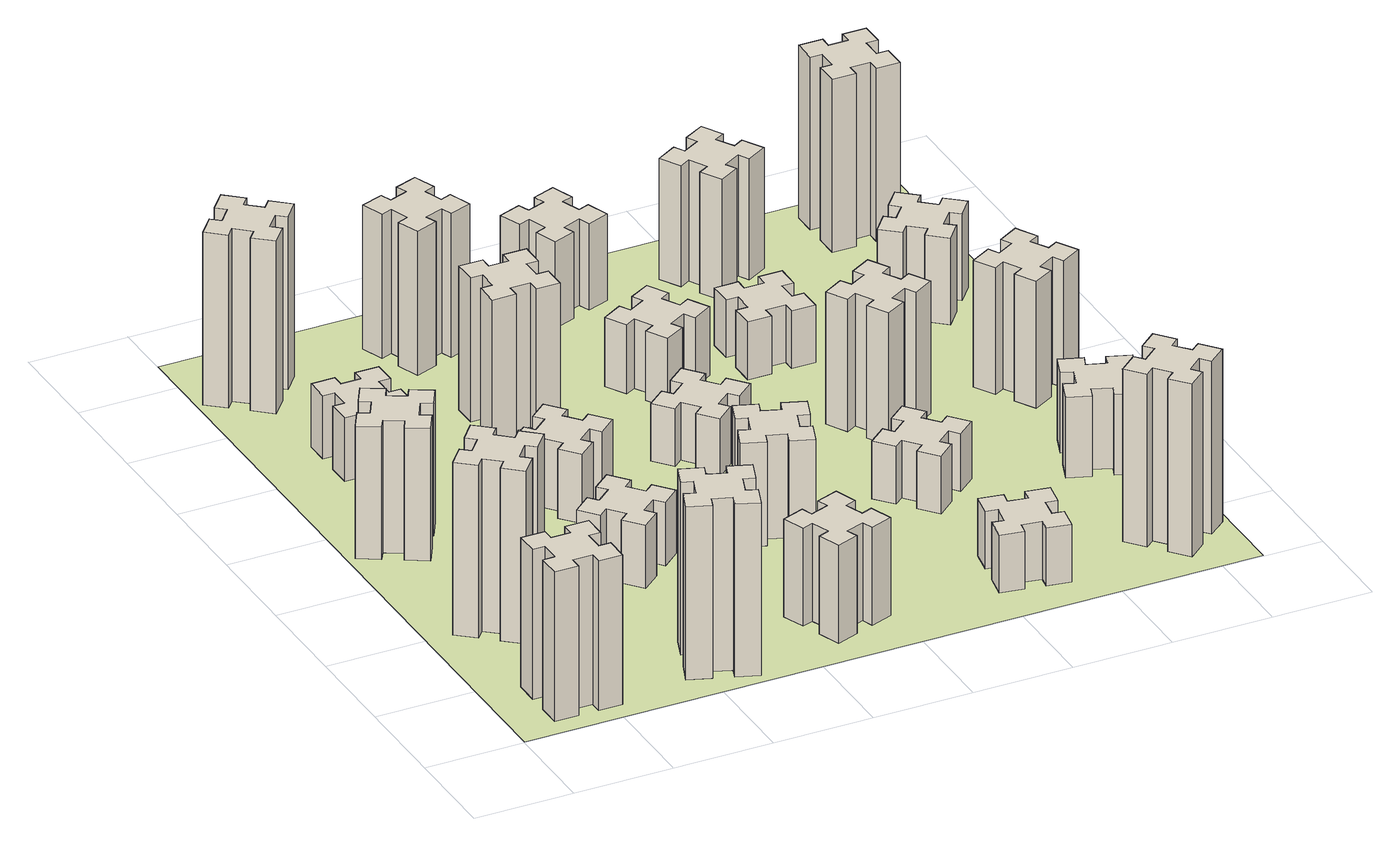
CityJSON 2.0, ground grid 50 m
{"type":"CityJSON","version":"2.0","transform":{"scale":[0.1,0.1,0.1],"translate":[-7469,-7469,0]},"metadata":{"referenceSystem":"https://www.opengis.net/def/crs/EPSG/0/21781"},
"CityObjects":{
"building1":{"type":"Building","attributes":{"class":"1000","function":"1000","usage":"1000","yearOfConstruction":2016,"roofType":"1000","measuredHeight":78,"storeysAboveGround":30,"storeysBelowGround":0},"geometry":[{"type":"Solid","lod":"1","boundaries":[[[[0,1,2,3,4,5,6,7,8,9,10,11,12,13,14,15,16,17,18,19]],[[17,16,20,21]],[[16,15,22,20]],[[15,14,23,22]],[[14,13,24,23]],[[13,12,25,24]],[[12,11,26,25]],[[11,10,27,26]],[[10,9,28,27]],[[9,8,29,28]],[[8,7,30,29]],[[7,6,31,30]],[[6,5,32,31]],[[5,4,33,32]],[[4,3,34,33]],[[3,2,35,34]],[[2,1,36,35]],[[1,0,37,36]],[[0,19,38,37]],[[19,18,39,38]],[[18,17,21,39]],[[24,25,26,27,28,29,30,31,32,33,34,35,36,37,38,39,21,20,22,23]]]]}]},
"building2":{"type":"Building","attributes":{"class":"1000","function":"1000","usage":"1000","yearOfConstruction":2016,"roofType":"1000","measuredHeight":90,"storeysAboveGround":30,"storeysBelowGround":0},"geometry":[{"type":"Solid","lod":"1","boundaries":[[[[40,41,42,43,44,45,46,47,48,49,50,51,52,53,54,55,56,57,58,59]],[[57,56,60,61]],[[56,55,62,60]],[[55,54,63,62]],[[54,53,64,63]],[[53,52,65,64]],[[52,51,66,65]],[[51,50,67,66]],[[50,49,68,67]],[[49,48,69,68]],[[48,47,70,69]],[[47,46,71,70]],[[46,45,72,71]],[[45,44,73,72]],[[44,43,74,73]],[[43,42,75,74]],[[42,41,76,75]],[[41,40,77,76]],[[40,59,78,77]],[[59,58,79,78]],[[58,57,61,79]],[[64,65,66,67,68,69,70,71,72,73,74,75,76,77,78,79,61,60,62,63]]]]}]},
"building3":{"type":"Building","attributes":{"class":"1000","function":"1000","usage":"1000","yearOfConstruction":2016,"roofType":"1000","measuredHeight":69,"storeysAboveGround":30,"storeysBelowGround":0},"geometry":[{"type":"Solid","lod":"1","boundaries":[[[[80,81,82,83,84,85,86,87,88,89,90,91,92,93,94,95,96,97,98,99]],[[97,96,100,101]],[[96,95,102,100]],[[95,94,103,102]],[[94,93,104,103]],[[93,92,105,104]],[[92,91,106,105]],[[91,90,107,106]],[[90,89,108,107]],[[89,88,109,108]],[[88,87,110,109]],[[87,86,111,110]],[[86,85,112,111]],[[85,84,113,112]],[[84,83,114,113]],[[83,82,115,114]],[[82,81,116,115]],[[81,80,117,116]],[[80,99,118,117]],[[99,98,119,118]],[[98,97,101,119]],[[104,105,106,107,108,109,110,111,112,113,114,115,116,117,118,119,101,100,102,103]]]]}]},
"building4":{"type":"Building","attributes":{"class":"1000","function":"1000","usage":"1000","yearOfConstruction":2016,"roofType":"1000","measuredHeight":90,"storeysAboveGround":30,"storeysBelowGround":0},"geometry":[{"type":"Solid","lod":"1","boundaries":[[[[120,121,122,123,124,125,126,127,128,129,130,131,132,133,134,135,136,137,138,139]],[[137,136,140,141]],[[136,135,142,140]],[[135,134,143,142]],[[134,133,144,143]],[[133,132,145,144]],[[132,131,146,145]],[[131,130,147,146]],[[130,129,148,147]],[[129,128,149,148]],[[128,127,150,149]],[[127,126,151,150]],[[126,125,152,151]],[[125,124,153,152]],[[124,123,154,153]],[[123,122,155,154]],[[122,121,156,155]],[[121,120,157,156]],[[120,139,158,157]],[[139,138,159,158]],[[138,137,141,159]],[[144,145,146,147,148,149,150,151,152,153,154,155,156,157,158,159,141,140,142,143]]]]}]},
"building5":{"type":"Building","attributes":{"class":"1000","function":"1000","usage":"1000","yearOfConstruction":2016,"roofType":"1000","measuredHeight":33,"storeysAboveGround":30,"storeysBelowGround":0},"geometry":[{"type":"Solid","lod":"1","boundaries":[[[[160,161,162,163,164,165,166,167,168,169,170,171,172,173,174,175,176,177,178,179]],[[177,176,180,181]],[[176,175,182,180]],[[175,174,183,182]],[[174,173,184,183]],[[173,172,185,184]],[[172,171,186,185]],[[171,170,187,186]],[[170,169,188,187]],[[169,168,189,188]],[[168,167,190,189]],[[167,166,191,190]],[[166,165,192,191]],[[165,164,193,192]],[[164,163,194,193]],[[163,162,195,194]],[[162,161,196,195]],[[161,160,197,196]],[[160,179,198,197]],[[179,178,199,198]],[[178,177,181,199]],[[184,185,186,187,188,189,190,191,192,193,194,195,196,197,198,199,181,180,182,183]]]]}]},
"building6":{"type":"Building","attributes":{"class":"1000","function":"1000","usage":"1000","yearOfConstruction":2016,"roofType":"1000","measuredHeight":90,"storeysAboveGround":30,"storeysBelowGround":0},"geometry":[{"type":"Solid","lod":"1","boundaries":[[[[200,201,202,203,204,205,206,207,208,209,210,211,212,213,214,215,216,217,218,219]],[[217,216,220,221]],[[216,215,222,220]],[[215,214,223,222]],[[214,213,224,223]],[[213,212,225,224]],[[212,211,226,225]],[[211,210,227,226]],[[210,209,228,227]],[[209,208,229,228]],[[208,207,230,229]],[[207,206,231,230]],[[206,205,232,231]],[[205,204,233,232]],[[204,203,234,233]],[[203,202,235,234]],[[202,201,236,235]],[[201,200,237,236]],[[200,219,238,237]],[[219,218,239,238]],[[218,217,221,239]],[[224,225,226,227,228,229,230,231,232,233,234,235,236,237,238,239,221,220,222,223]]]]}]},
"building7":{"type":"Building","attributes":{"class":"1000","function":"1000","usage":"1000","yearOfConstruction":2016,"roofType":"1000","measuredHeight":33,"storeysAboveGround":30,"storeysBelowGround":0},"geometry":[{"type":"Solid","lod":"1","boundaries":[[[[240,241,242,243,244,245,246,247,248,249,250,251,252,253,254,255,256,257,258,259]],[[257,256,260,261]],[[256,255,262,260]],[[255,254,263,262]],[[254,253,264,263]],[[253,252,265,264]],[[252,251,266,265]],[[251,250,267,266]],[[250,249,268,267]],[[249,248,269,268]],[[248,247,270,269]],[[247,246,271,270]],[[246,245,272,271]],[[245,244,273,272]],[[244,243,274,273]],[[243,242,275,274]],[[242,241,276,275]],[[241,240,277,276]],[[240,259,278,277]],[[259,258,279,278]],[[258,257,261,279]],[[264,265,266,267,268,269,270,271,272,273,274,275,276,277,278,279,261,260,262,263]]]]}]},
"building8":{"type":"Building","attributes":{"class":"1000","function":"1000","usage":"1000","yearOfConstruction":2016,"roofType":"1000","measuredHeight":36,"storeysAboveGround":30,"storeysBelowGround":0},"geometry":[{"type":"Solid","lod":"1","boundaries":[[[[280,281,282,283,284,285,286,287,288,289,290,291,292,293,294,295,296,297,298,299]],[[297,296,300,301]],[[296,295,302,300]],[[295,294,303,302]],[[294,293,304,303]],[[293,292,305,304]],[[292,291,306,305]],[[291,290,307,306]],[[290,289,308,307]],[[289,288,309,308]],[[288,287,310,309]],[[287,286,311,310]],[[286,285,312,311]],[[285,284,313,312]],[[284,283,314,313]],[[283,282,315,314]],[[282,281,316,315]],[[281,280,317,316]],[[280,299,318,317]],[[299,298,319,318]],[[298,297,301,319]],[[304,305,306,307,308,309,310,311,312,313,314,315,316,317,318,319,301,300,302,303]]]]}]},
"building9":{"type":"Building","attributes":{"class":"1000","function":"1000","usage":"1000","yearOfConstruction":2016,"roofType":"1000","measuredHeight":51,"storeysAboveGround":30,"storeysBelowGround":0},"geometry":[{"type":"Solid","lod":"1","boundaries":[[[[320,321,322,323,324,325,326,327,328,329,330,331,332,333,334,335,336,337,338,339]],[[337,336,340,341]],[[336,335,342,340]],[[335,334,343,342]],[[334,333,344,343]],[[333,332,345,344]],[[332,331,346,345]],[[331,330,347,346]],[[330,329,348,347]],[[329,328,349,348]],[[328,327,350,349]],[[327,326,351,350]],[[326,325,352,351]],[[325,324,353,352]],[[324,323,354,353]],[[323,322,355,354]],[[322,321,356,355]],[[321,320,357,356]],[[320,339,358,357]],[[339,338,359,358]],[[338,337,341,359]],[[344,345,346,347,348,349,350,351,352,353,354,355,356,357,358,359,341,340,342,343]]]]}]},
"building10":{"type":"Building","attributes":{"class":"1000","function":"1000","usage":"1000","yearOfConstruction":2016,"roofType":"1000","measuredHeight":75,"storeysAboveGround":30,"storeysBelowGround":0},"geometry":[{"type":"Solid","lod":"1","boundaries":[[[[360,361,362,363,364,365,366,367,368,369,370,371,372,373,374,375,376,377,378,379]],[[377,376,380,381]],[[376,375,382,380]],[[375,374,383,382]],[[374,373,384,383]],[[373,372,385,384]],[[372,371,386,385]],[[371,370,387,386]],[[370,369,388,387]],[[369,368,389,388]],[[368,367,390,389]],[[367,366,391,390]],[[366,365,392,391]],[[365,364,393,392]],[[364,363,394,393]],[[363,362,395,394]],[[362,361,396,395]],[[361,360,397,396]],[[360,379,398,397]],[[379,378,399,398]],[[378,377,381,399]],[[384,385,386,387,388,389,390,391,392,393,394,395,396,397,398,399,381,380,382,383]]]]}]},
"building11":{"type":"Building","attributes":{"class":"1000","function":"1000","usage":"1000","yearOfConstruction":2016,"roofType":"1000","measuredHeight":75,"storeysAboveGround":30,"storeysBelowGround":0},"geometry":[{"type":"Solid","lod":"1","boundaries":[[[[400,401,402,403,404,405,406,407,408,409,410,411,412,413,414,415,416,417,418,419]],[[417,416,420,421]],[[416,415,422,420]],[[415,414,423,422]],[[414,413,424,423]],[[413,412,425,424]],[[412,411,426,425]],[[411,410,427,426]],[[410,409,428,427]],[[409,408,429,428]],[[408,407,430,429]],[[407,406,431,430]],[[406,405,432,431]],[[405,404,433,432]],[[404,403,434,433]],[[403,402,435,434]],[[402,401,436,435]],[[401,400,437,436]],[[400,419,438,437]],[[419,418,439,438]],[[418,417,421,439]],[[424,425,426,427,428,429,430,431,432,433,434,435,436,437,438,439,421,420,422,423]]]]}]},
"building12":{"type":"Building","attributes":{"class":"1000","function":"1000","usage":"1000","yearOfConstruction":2016,"roofType":"1000","measuredHeight":54,"storeysAboveGround":30,"storeysBelowGround":0},"geometry":[{"type":"Solid","lod":"1","boundaries":[[[[440,441,442,443,444,445,446,447,448,449,450,451,452,453,454,455,456,457,458,459]],[[457,456,460,461]],[[456,455,462,460]],[[455,454,463,462]],[[454,453,464,463]],[[453,452,465,464]],[[452,451,466,465]],[[451,450,467,466]],[[450,449,468,467]],[[449,448,469,468]],[[448,447,470,469]],[[447,446,471,470]],[[446,445,472,471]],[[445,444,473,472]],[[444,443,474,473]],[[443,442,475,474]],[[442,441,476,475]],[[441,440,477,476]],[[440,459,478,477]],[[459,458,479,478]],[[458,457,461,479]],[[464,465,466,467,468,469,470,471,472,473,474,475,476,477,478,479,461,460,462,463]]]]}]},
"building13":{"type":"Building","attributes":{"class":"1000","function":"1000","usage":"1000","yearOfConstruction":2016,"roofType":"1000","measuredHeight":30,"storeysAboveGround":30,"storeysBelowGround":0},"geometry":[{"type":"Solid","lod":"1","boundaries":[[[[480,481,482,483,484,485,486,487,488,489,490,491,492,493,494,495,496,497,498,499]],[[497,496,500,501]],[[496,495,502,500]],[[495,494,503,502]],[[494,493,504,503]],[[493,492,505,504]],[[492,491,506,505]],[[491,490,507,506]],[[490,489,508,507]],[[489,488,509,508]],[[488,487,510,509]],[[487,486,511,510]],[[486,485,512,511]],[[485,484,513,512]],[[484,483,514,513]],[[483,482,515,514]],[[482,481,516,515]],[[481,480,517,516]],[[480,499,518,517]],[[499,498,519,518]],[[498,497,501,519]],[[504,505,506,507,508,509,510,511,512,513,514,515,516,517,518,519,501,500,502,503]]]]}]},
"building14":{"type":"Building","attributes":{"class":"1000","function":"1000","usage":"1000","yearOfConstruction":2016,"roofType":"1000","measuredHeight":36,"storeysAboveGround":30,"storeysBelowGround":0},"geometry":[{"type":"Solid","lod":"1","boundaries":[[[[520,521,522,523,524,525,526,527,528,529,530,531,532,533,534,535,536,537,538,539]],[[537,536,540,541]],[[536,535,542,540]],[[535,534,543,542]],[[534,533,544,543]],[[533,532,545,544]],[[532,531,546,545]],[[531,530,547,546]],[[530,529,548,547]],[[529,528,549,548]],[[528,527,550,549]],[[527,526,551,550]],[[526,525,552,551]],[[525,524,553,552]],[[524,523,554,553]],[[523,522,555,554]],[[522,521,556,555]],[[521,520,557,556]],[[520,539,558,557]],[[539,538,559,558]],[[538,537,541,559]],[[544,545,546,547,548,549,550,551,552,553,554,555,556,557,558,559,541,540,542,543]]]]}]},
"building15":{"type":"Building","attributes":{"class":"1000","function":"1000","usage":"1000","yearOfConstruction":2016,"roofType":"1000","measuredHeight":30,"storeysAboveGround":30,"storeysBelowGround":0},"geometry":[{"type":"Solid","lod":"1","boundaries":[[[[560,561,562,563,564,565,566,567,568,569,570,571,572,573,574,575,576,577,578,579]],[[577,576,580,581]],[[576,575,582,580]],[[575,574,583,582]],[[574,573,584,583]],[[573,572,585,584]],[[572,571,586,585]],[[571,570,587,586]],[[570,569,588,587]],[[569,568,589,588]],[[568,567,590,589]],[[567,566,591,590]],[[566,565,592,591]],[[565,564,593,592]],[[564,563,594,593]],[[563,562,595,594]],[[562,561,596,595]],[[561,560,597,596]],[[560,579,598,597]],[[579,578,599,598]],[[578,577,581,599]],[[584,585,586,587,588,589,590,591,592,593,594,595,596,597,598,599,581,580,582,583]]]]}]},
"building16":{"type":"Building","attributes":{"class":"1000","function":"1000","usage":"1000","yearOfConstruction":2016,"roofType":"1000","measuredHeight":45,"storeysAboveGround":30,"storeysBelowGround":0},"geometry":[{"type":"Solid","lod":"1","boundaries":[[[[600,601,602,603,604,605,606,607,608,609,610,611,612,613,614,615,616,617,618,619]],[[617,616,620,621]],[[616,615,622,620]],[[615,614,623,622]],[[614,613,624,623]],[[613,612,625,624]],[[612,611,626,625]],[[611,610,627,626]],[[610,609,628,627]],[[609,608,629,628]],[[608,607,630,629]],[[607,606,631,630]],[[606,605,632,631]],[[605,604,633,632]],[[604,603,634,633]],[[603,602,635,634]],[[602,601,636,635]],[[601,600,637,636]],[[600,619,638,637]],[[619,618,639,638]],[[618,617,621,639]],[[624,625,626,627,628,629,630,631,632,633,634,635,636,637,638,639,621,620,622,623]]]]}]},
"building17":{"type":"Building","attributes":{"class":"1000","function":"1000","usage":"1000","yearOfConstruction":2016,"roofType":"1000","measuredHeight":30,"storeysAboveGround":30,"storeysBelowGround":0},"geometry":[{"type":"Solid","lod":"1","boundaries":[[[[640,641,642,643,644,645,646,647,648,649,650,651,652,653,654,655,656,657,658,659]],[[657,656,660,661]],[[656,655,662,660]],[[655,654,663,662]],[[654,653,664,663]],[[653,652,665,664]],[[652,651,666,665]],[[651,650,667,666]],[[650,649,668,667]],[[649,648,669,668]],[[648,647,670,669]],[[647,646,671,670]],[[646,645,672,671]],[[645,644,673,672]],[[644,643,674,673]],[[643,642,675,674]],[[642,641,676,675]],[[641,640,677,676]],[[640,659,678,677]],[[659,658,679,678]],[[658,657,661,679]],[[664,665,666,667,668,669,670,671,672,673,674,675,676,677,678,679,661,660,662,663]]]]}]},
"building18":{"type":"Building","attributes":{"class":"1000","function":"1000","usage":"1000","yearOfConstruction":2016,"roofType":"1000","measuredHeight":69,"storeysAboveGround":30,"storeysBelowGround":0},"geometry":[{"type":"Solid","lod":"1","boundaries":[[[[680,681,682,683,684,685,686,687,688,689,690,691,692,693,694,695,696,697,698,699]],[[697,696,700,701]],[[696,695,702,700]],[[695,694,703,702]],[[694,693,704,703]],[[693,692,705,704]],[[692,691,706,705]],[[691,690,707,706]],[[690,689,708,707]],[[689,688,709,708]],[[688,687,710,709]],[[687,686,711,710]],[[686,685,712,711]],[[685,684,713,712]],[[684,683,714,713]],[[683,682,715,714]],[[682,681,716,715]],[[681,680,717,716]],[[680,699,718,717]],[[699,698,719,718]],[[698,697,701,719]],[[704,705,706,707,708,709,710,711,712,713,714,715,716,717,718,719,701,700,702,703]]]]}]},
"building19":{"type":"Building","attributes":{"class":"1000","function":"1000","usage":"1000","yearOfConstruction":2016,"roofType":"1000","measuredHeight":30,"storeysAboveGround":30,"storeysBelowGround":0},"geometry":[{"type":"Solid","lod":"1","boundaries":[[[[720,721,722,723,724,725,726,727,728,729,730,731,732,733,734,735,736,737,738,739]],[[737,736,740,741]],[[736,735,742,740]],[[735,734,743,742]],[[734,733,744,743]],[[733,732,745,744]],[[732,731,746,745]],[[731,730,747,746]],[[730,729,748,747]],[[729,728,749,748]],[[728,727,750,749]],[[727,726,751,750]],[[726,725,752,751]],[[725,724,753,752]],[[724,723,754,753]],[[723,722,755,754]],[[722,721,756,755]],[[721,720,757,756]],[[720,739,758,757]],[[739,738,759,758]],[[738,737,741,759]],[[744,745,746,747,748,749,750,751,752,753,754,755,756,757,758,759,741,740,742,743]]]]}]},
"building20":{"type":"Building","attributes":{"class":"1000","function":"1000","usage":"1000","yearOfConstruction":2016,"roofType":"1000","measuredHeight":90,"storeysAboveGround":30,"storeysBelowGround":0},"geometry":[{"type":"Solid","lod":"1","boundaries":[[[[760,761,762,763,764,765,766,767,768,769,770,771,772,773,774,775,776,777,778,779]],[[777,776,780,781]],[[776,775,782,780]],[[775,774,783,782]],[[774,773,784,783]],[[773,772,785,784]],[[772,771,786,785]],[[771,770,787,786]],[[770,769,788,787]],[[769,768,789,788]],[[768,767,790,789]],[[767,766,791,790]],[[766,765,792,791]],[[765,764,793,792]],[[764,763,794,793]],[[763,762,795,794]],[[762,761,796,795]],[[761,760,797,796]],[[760,779,798,797]],[[779,778,799,798]],[[778,777,781,799]],[[784,785,786,787,788,789,790,791,792,793,794,795,796,797,798,799,781,780,782,783]]]]}]},
"building21":{"type":"Building","attributes":{"class":"1000","function":"1000","usage":"1000","yearOfConstruction":2016,"roofType":"1000","measuredHeight":63,"storeysAboveGround":30,"storeysBelowGround":0},"geometry":[{"type":"Solid","lod":"1","boundaries":[[[[800,801,802,803,804,805,806,807,808,809,810,811,812,813,814,815,816,817,818,819]],[[817,816,820,821]],[[816,815,822,820]],[[815,814,823,822]],[[814,813,824,823]],[[813,812,825,824]],[[812,811,826,825]],[[811,810,827,826]],[[810,809,828,827]],[[809,808,829,828]],[[808,807,830,829]],[[807,806,831,830]],[[806,805,832,831]],[[805,804,833,832]],[[804,803,834,833]],[[803,802,835,834]],[[802,801,836,835]],[[801,800,837,836]],[[800,819,838,837]],[[819,818,839,838]],[[818,817,821,839]],[[824,825,826,827,828,829,830,831,832,833,834,835,836,837,838,839,821,820,822,823]]]]}]},
"building22":{"type":"Building","attributes":{"class":"1000","function":"1000","usage":"1000","yearOfConstruction":2016,"roofType":"1000","measuredHeight":42,"storeysAboveGround":30,"storeysBelowGround":0},"geometry":[{"type":"Solid","lod":"1","boundaries":[[[[840,841,842,843,844,845,846,847,848,849,850,851,852,853,854,855,856,857,858,859]],[[857,856,860,861]],[[856,855,862,860]],[[855,854,863,862]],[[854,853,864,863]],[[853,852,865,864]],[[852,851,866,865]],[[851,850,867,866]],[[850,849,868,867]],[[849,848,869,868]],[[848,847,870,869]],[[847,846,871,870]],[[846,845,872,871]],[[845,844,873,872]],[[844,843,874,873]],[[843,842,875,874]],[[842,841,876,875]],[[841,840,877,876]],[[840,859,878,877]],[[859,858,879,878]],[[858,857,861,879]],[[864,865,866,867,868,869,870,871,872,873,874,875,876,877,878,879,861,860,862,863]]]]}]},
"building23":{"type":"Building","attributes":{"class":"1000","function":"1000","usage":"1000","yearOfConstruction":2016,"roofType":"1000","measuredHeight":66,"storeysAboveGround":30,"storeysBelowGround":0},"geometry":[{"type":"Solid","lod":"1","boundaries":[[[[880,881,882,883,884,885,886,887,888,889,890,891,892,893,894,895,896,897,898,899]],[[897,896,900,901]],[[896,895,902,900]],[[895,894,903,902]],[[894,893,904,903]],[[893,892,905,904]],[[892,891,906,905]],[[891,890,907,906]],[[890,889,908,907]],[[889,888,909,908]],[[888,887,910,909]],[[887,886,911,910]],[[886,885,912,911]],[[885,884,913,912]],[[884,883,914,913]],[[883,882,915,914]],[[882,881,916,915]],[[881,880,917,916]],[[880,899,918,917]],[[899,898,919,918]],[[898,897,901,919]],[[904,905,906,907,908,909,910,911,912,913,914,915,916,917,918,919,901,900,902,903]]]]}]},
"building24":{"type":"Building","attributes":{"class":"1000","function":"1000","usage":"1000","yearOfConstruction":2016,"roofType":"1000","measuredHeight":45,"storeysAboveGround":30,"storeysBelowGround":0},"geometry":[{"type":"Solid","lod":"1","boundaries":[[[[920,921,922,923,924,925,926,927,928,929,930,931,932,933,934,935,936,937,938,939]],[[937,936,940,941]],[[936,935,942,940]],[[935,934,943,942]],[[934,933,944,943]],[[933,932,945,944]],[[932,931,946,945]],[[931,930,947,946]],[[930,929,948,947]],[[929,928,949,948]],[[928,927,950,949]],[[927,926,951,950]],[[926,925,952,951]],[[925,924,953,952]],[[924,923,954,953]],[[923,922,955,954]],[[922,921,956,955]],[[921,920,957,956]],[[920,939,958,957]],[[939,938,959,958]],[[938,937,941,959]],[[944,945,946,947,948,949,950,951,952,953,954,955,956,957,958,959,941,940,942,943]]]]}]},
"building25":{"type":"Building","attributes":{"class":"1000","function":"1000","usage":"1000","yearOfConstruction":2016,"roofType":"1000","measuredHeight":90,"storeysAboveGround":30,"storeysBelowGround":0},"geometry":[{"type":"Solid","lod":"1","boundaries":[[[[960,961,962,963,964,965,966,967,968,969,970,971,972,973,974,975,976,977,978,979]],[[977,976,980,981]],[[976,975,982,980]],[[975,974,983,982]],[[974,973,984,983]],[[973,972,985,984]],[[972,971,986,985]],[[971,970,987,986]],[[970,969,988,987]],[[969,968,989,988]],[[968,967,990,989]],[[967,966,991,990]],[[966,965,992,991]],[[965,964,993,992]],[[964,963,994,993]],[[963,962,995,994]],[[962,961,996,995]],[[961,960,997,996]],[[960,979,998,997]],[[979,978,999,998]],[[978,977,981,999]],[[984,985,986,987,988,989,990,991,992,993,994,995,996,997,998,999,981,980,982,983]]]]}]},
"landuse1":{"type":"LandUse","attributes":{"name":"plot1","function":"1010"},"geometry":[{"type":"MultiSurface","lod":"1","boundaries":[[[1000,1001,1002,1003]]]}]}
},
"vertices":[
[265,325,0],[265,225,0],[205,225,0],[205,105,0],[325,105,0],[325,165,0],[425,165,0],[425,105,0],[545,105,0],[545,225,0],[485,225,0],[485,325,0],[545,325,0],[545,445,0],[425,445,0],[425,385,0],[325,385,0],[325,445,0],[205,445,0],[205,325,0],[325,385,780],[325,445,780],[425,385,780],[425,445,780],[545,445,780],[545,325,780],[485,325,780],[485,225,780],[545,225,780],[545,105,780],[425,105,780],[425,165,780],[325,165,780],[325,105,780],[205,105,780],[205,225,780],[265,225,780],[265,325,780],[205,325,780],[205,445,780],
[484,1067,0],[408,1132,0],[446,1178,0],[354,1255,0],[277,1163,0],[323,1124,0],[259,1048,0],[213,1086,0],[136,994,0],[228,917,0],[266,963,0],[343,899,0],[304,853,0],[396,776,0],[473,868,0],[427,906,0],[492,983,0],[538,944,0],[615,1036,0],[523,1113,0],[492,983,900],[538,944,900],[427,906,900],[473,868,900],[396,776,900],[304,853,900],[343,899,900],[266,963,900],[228,917,900],[136,994,900],[213,1086,900],[259,1048,900],[323,1124,900],[277,1163,900],[354,1255,900],[446,1178,900],[408,1132,900],[484,1067,900],[523,1113,900],[615,1036,900],
[374,1926,0],[287,1976,0],[317,2028,0],[213,2088,0],[153,1984,0],[205,1954,0],[155,1867,0],[103,1897,0],[43,1793,0],[147,1733,0],[177,1785,0],[264,1735,0],[234,1683,0],[338,1623,0],[398,1727,0],[346,1757,0],[396,1844,0],[448,1814,0],[508,1918,0],[404,1978,0],[396,1844,690],[448,1814,690],[346,1757,690],[398,1727,690],[338,1623,690],[234,1683,690],[264,1735,690],[177,1785,690],[147,1733,690],[43,1793,690],[103,1897,690],[155,1867,690],[205,1954,690],[153,1984,690],[213,2088,690],[317,2028,690],[287,1976,690],[374,1926,690],[404,1978,690],[508,1918,690],
[1029,360,0],[995,266,0],[939,287,0],[897,174,0],[1010,133,0],[1031,189,0],[1125,155,0],[1104,99,0],[1217,57,0],[1258,170,0],[1202,191,0],[1236,285,0],[1292,264,0],[1333,377,0],[1220,418,0],[1200,362,0],[1106,396,0],[1127,452,0],[1014,493,0],[973,380,0],[1106,396,900],[1127,452,900],[1200,362,900],[1220,418,900],[1333,377,900],[1292,264,900],[1236,285,900],[1202,191,900],[1258,170,900],[1217,57,900],[1104,99,900],[1125,155,900],[1031,189,900],[1010,133,900],[897,174,900],[939,287,900],[995,266,900],[1029,360,900],[973,380,900],[1014,493,900],
[425,2485,0],[525,2485,0],[525,2425,0],[645,2425,0],[645,2545,0],[585,2545,0],[585,2645,0],[645,2645,0],[645,2765,0],[525,2765,0],[525,2705,0],[425,2705,0],[425,2765,0],[305,2765,0],[305,2645,0],[365,2645,0],[365,2545,0],[305,2545,0],[305,2425,0],[425,2425,0],[365,2545,330],[305,2545,330],[365,2645,330],[305,2645,330],[305,2765,330],[425,2765,330],[425,2705,330],[525,2705,330],[525,2765,330],[645,2765,330],[645,2645,330],[585,2645,330],[585,2545,330],[645,2545,330],[645,2425,330],[525,2425,330],[525,2485,330],[425,2485,330],[425,2425,330],[305,2425,330],
[384,3387,0],[308,3452,0],[346,3498,0],[254,3575,0],[177,3483,0],[223,3444,0],[159,3368,0],[113,3406,0],[36,3314,0],[128,3237,0],[166,3283,0],[243,3219,0],[204,3173,0],[296,3096,0],[373,3188,0],[327,3226,0],[392,3303,0],[438,3264,0],[515,3356,0],[423,3433,0],[392,3303,900],[438,3264,900],[327,3226,900],[373,3188,900],[296,3096,900],[204,3173,900],[243,3219,900],[166,3283,900],[128,3237,900],[36,3314,900],[113,3406,900],[159,3368,900],[223,3444,900],[177,3483,900],[254,3575,900],[346,3498,900],[308,3452,900],[384,3387,900],[423,3433,900],[515,3356,900],
[1083,1332,0],[1006,1267,0],[968,1313,0],[876,1236,0],[953,1144,0],[999,1183,0],[1063,1106,0],[1017,1068,0],[1094,976,0],[1186,1053,0],[1148,1099,0],[1224,1163,0],[1263,1117,0],[1355,1194,0],[1278,1286,0],[1232,1248,0],[1167,1324,0],[1213,1363,0],[1136,1455,0],[1044,1378,0],[1167,1324,330],[1213,1363,330],[1232,1248,330],[1278,1286,330],[1355,1194,330],[1263,1117,330],[1224,1163,330],[1148,1099,330],[1186,1053,330],[1094,976,330],[1017,1068,330],[1063,1106,330],[999,1183,330],[953,1144,330],[876,1236,330],[968,1313,330],[1006,1267,330],[1083,1332,330],[1044,1378,330],[1136,1455,330],
[1083,1972,0],[1006,1907,0],[968,1953,0],[876,1876,0],[953,1784,0],[999,1823,0],[1063,1746,0],[1017,1708,0],[1094,1616,0],[1186,1693,0],[1148,1739,0],[1224,1803,0],[1263,1757,0],[1355,1834,0],[1278,1926,0],[1232,1888,0],[1167,1964,0],[1213,2003,0],[1136,2095,0],[1044,2018,0],[1167,1964,360],[1213,2003,360],[1232,1888,360],[1278,1926,360],[1355,1834,360],[1263,1757,360],[1224,1803,360],[1148,1739,360],[1186,1693,360],[1094,1616,360],[1017,1708,360],[1063,1746,360],[999,1823,360],[953,1784,360],[876,1876,360],[968,1953,360],[1006,1907,360],[1083,1972,360],[1044,2018,360],[1136,2095,360],
[1765,496,0],[1671,462,0],[1650,518,0],[1537,477,0],[1579,364,0],[1635,385,0],[1669,291,0],[1613,270,0],[1654,157,0],[1767,199,0],[1746,255,0],[1840,289,0],[1860,233,0],[1973,274,0],[1932,387,0],[1876,366,0],[1842,460,0],[1898,480,0],[1857,593,0],[1744,552,0],[1842,460,510],[1898,480,510],[1876,366,510],[1932,387,510],[1973,274,510],[1860,233,510],[1840,289,510],[1746,255,510],[1767,199,510],[1654,157,510],[1613,270,510],[1669,291,510],[1635,385,510],[1579,364,510],[1537,477,510],[1650,518,510],[1671,462,510],[1765,496,510],[1744,552,510],[1857,593,510],
[1325,2545,0],[1325,2645,0],[1385,2645,0],[1385,2765,0],[1265,2765,0],[1265,2705,0],[1165,2705,0],[1165,2765,0],[1045,2765,0],[1045,2645,0],[1105,2645,0],[1105,2545,0],[1045,2545,0],[1045,2425,0],[1165,2425,0],[1165,2485,0],[1265,2485,0],[1265,2425,0],[1385,2425,0],[1385,2545,0],[1265,2485,750],[1265,2425,750],[1165,2485,750],[1165,2425,750],[1045,2425,750],[1045,2545,750],[1105,2545,750],[1105,2645,750],[1045,2645,750],[1045,2765,750],[1165,2765,750],[1165,2705,750],[1265,2705,750],[1265,2765,750],[1385,2765,750],[1385,2645,750],[1325,2645,750],[1325,2545,750],[1385,2545,750],[1385,2425,750],
[1125,3456,0],[1031,3422,0],[1010,3478,0],[897,3437,0],[939,3324,0],[995,3345,0],[1029,3251,0],[973,3230,0],[1014,3117,0],[1127,3159,0],[1106,3215,0],[1200,3249,0],[1220,3193,0],[1333,3234,0],[1292,3347,0],[1236,3326,0],[1202,3420,0],[1258,3440,0],[1217,3553,0],[1104,3512,0],[1202,3420,750],[1258,3440,750],[1236,3326,750],[1292,3347,750],[1333,3234,750],[1220,3193,750],[1200,3249,750],[1106,3215,750],[1127,3159,750],[1014,3117,750],[973,3230,750],[1029,3251,750],[995,3345,750],[939,3324,750],[897,3437,750],[1010,3478,750],[1031,3422,750],[1125,3456,750],[1104,3512,750],[1217,3553,750],
[1769,1300,0],[1735,1206,0],[1679,1227,0],[1637,1114,0],[1750,1073,0],[1771,1129,0],[1865,1095,0],[1844,1039,0],[1957,997,0],[1998,1110,0],[1942,1131,0],[1976,1225,0],[2032,1204,0],[2073,1317,0],[1960,1358,0],[1940,1302,0],[1846,1336,0],[1867,1392,0],[1754,1433,0],[1713,1320,0],[1846,1336,540],[1867,1392,540],[1940,1302,540],[1960,1358,540],[2073,1317,540],[2032,1204,540],[1976,1225,540],[1942,1131,540],[1998,1110,540],[1957,997,540],[1844,1039,540],[1865,1095,540],[1771,1129,540],[1750,1073,540],[1637,1114,540],[1679,1227,540],[1735,1206,540],[1769,1300,540],[1713,1320,540],[1754,1433,540],
[1972,1988,0],[1907,2064,0],[1953,2103,0],[1876,2195,0],[1784,2118,0],[1823,2072,0],[1746,2007,0],[1708,2053,0],[1616,1976,0],[1693,1884,0],[1739,1923,0],[1803,1846,0],[1757,1808,0],[1834,1716,0],[1926,1793,0],[1888,1839,0],[1964,1903,0],[2003,1857,0],[2095,1934,0],[2018,2026,0],[1964,1903,300],[2003,1857,300],[1888,1839,300],[1926,1793,300],[1834,1716,300],[1757,1808,300],[1803,1846,300],[1739,1923,300],[1693,1884,300],[1616,1976,300],[1708,2053,300],[1746,2007,300],[1823,2072,300],[1784,2118,300],[1876,2195,300],[1953,2103,300],[1907,2064,300],[1972,1988,300],[2018,2026,300],[2095,1934,300],
[2076,2607,0],[2026,2694,0],[2078,2724,0],[2018,2828,0],[1914,2768,0],[1944,2716,0],[1857,2666,0],[1827,2718,0],[1723,2658,0],[1783,2554,0],[1835,2584,0],[1885,2497,0],[1833,2467,0],[1893,2363,0],[1997,2423,0],[1967,2475,0],[2054,2525,0],[2084,2473,0],[2188,2533,0],[2128,2637,0],[2054,2525,360],[2084,2473,360],[1967,2475,360],[1997,2423,360],[1893,2363,360],[1833,2467,360],[1885,2497,360],[1835,2584,360],[1783,2554,360],[1723,2658,360],[1827,2718,360],[1857,2666,360],[1944,2716,360],[1914,2768,360],[2018,2828,360],[2078,2724,360],[2026,2694,360],[2076,2607,360],[2128,2637,360],[2188,2533,360],
[2596,444,0],[2578,345,0],[2519,356,0],[2498,237,0],[2617,217,0],[2627,276,0],[2725,258,0],[2715,199,0],[2833,178,0],[2854,297,0],[2795,307,0],[2812,405,0],[2871,395,0],[2892,513,0],[2774,534,0],[2764,475,0],[2665,492,0],[2676,551,0],[2557,572,0],[2537,454,0],[2665,492,300],[2676,551,300],[2764,475,300],[2774,534,300],[2892,513,300],[2871,395,300],[2812,405,300],[2795,307,300],[2854,297,300],[2833,178,300],[2715,199,300],[2725,258,300],[2627,276,300],[2617,217,300],[2498,237,300],[2519,356,300],[2578,345,300],[2596,444,300],[2537,454,300],[2557,572,300],
[1865,3556,0],[1771,3522,0],[1750,3578,0],[1637,3537,0],[1679,3424,0],[1735,3445,0],[1769,3351,0],[1713,3330,0],[1754,3217,0],[1867,3259,0],[1846,3315,0],[1940,3349,0],[1960,3293,0],[2073,3334,0],[2032,3447,0],[1976,3426,0],[1942,3520,0],[1998,3540,0],[1957,3653,0],[1844,3612,0],[1942,3520,450],[1998,3540,450],[1976,3426,450],[2032,3447,450],[2073,3334,450],[1960,3293,450],[1940,3349,450],[1846,3315,450],[1867,3259,450],[1754,3217,450],[1713,3330,450],[1769,3351,450],[1735,3445,450],[1679,3424,450],[1637,3537,450],[1750,3578,450],[1771,3522,450],[1865,3556,450],[1844,3612,450],[1957,3653,450],
[2628,1099,0],[2704,1163,0],[2743,1117,0],[2835,1194,0],[2758,1286,0],[2712,1248,0],[2647,1324,0],[2693,1363,0],[2616,1455,0],[2524,1378,0],[2563,1332,0],[2486,1267,0],[2448,1313,0],[2356,1236,0],[2433,1144,0],[2479,1183,0],[2543,1106,0],[2497,1068,0],[2574,976,0],[2666,1053,0],[2543,1106,300],[2497,1068,300],[2479,1183,300],[2433,1144,300],[2356,1236,300],[2448,1313,300],[2486,1267,300],[2563,1332,300],[2524,1378,300],[2616,1455,300],[2693,1363,300],[2647,1324,300],[2712,1248,300],[2758,1286,300],[2835,1194,300],[2743,1117,300],[2704,1163,300],[2628,1099,300],[2666,1053,300],[2574,976,300],
[2575,1844,0],[2625,1757,0],[2573,1727,0],[2633,1623,0],[2737,1683,0],[2707,1735,0],[2794,1785,0],[2824,1733,0],[2928,1793,0],[2868,1897,0],[2816,1867,0],[2766,1954,0],[2818,1984,0],[2758,2088,0],[2654,2028,0],[2684,1976,0],[2597,1926,0],[2567,1978,0],[2463,1918,0],[2523,1814,0],[2597,1926,690],[2567,1978,690],[2684,1976,690],[2654,2028,690],[2758,2088,690],[2818,1984,690],[2766,1954,690],[2816,1867,690],[2868,1897,690],[2928,1793,690],[2824,1733,690],[2794,1785,690],[2707,1735,690],[2737,1683,690],[2633,1623,690],[2573,1727,690],[2625,1757,690],[2575,1844,690],[2523,1814,690],[2463,1918,690],
[2605,2545,0],[2605,2645,0],[2665,2645,0],[2665,2765,0],[2545,2765,0],[2545,2705,0],[2445,2705,0],[2445,2765,0],[2325,2765,0],[2325,2645,0],[2385,2645,0],[2385,2545,0],[2325,2545,0],[2325,2425,0],[2445,2425,0],[2445,2485,0],[2545,2485,0],[2545,2425,0],[2665,2425,0],[2665,2545,0],[2545,2485,300],[2545,2425,300],[2445,2485,300],[2445,2425,300],[2325,2425,300],[2325,2545,300],[2385,2545,300],[2385,2645,300],[2325,2645,300],[2325,2765,300],[2445,2765,300],[2445,2705,300],[2545,2705,300],[2545,2765,300],[2665,2765,300],[2665,2645,300],[2605,2645,300],[2605,2545,300],[2665,2545,300],[2665,2425,300],
[3468,259,0],[3544,323,0],[3583,277,0],[3675,354,0],[3598,446,0],[3552,408,0],[3487,484,0],[3533,523,0],[3456,615,0],[3364,538,0],[3403,492,0],[3326,427,0],[3288,473,0],[3196,396,0],[3273,304,0],[3319,343,0],[3383,266,0],[3337,228,0],[3414,136,0],[3506,213,0],[3383,266,900],[3337,228,900],[3319,343,900],[3273,304,900],[3196,396,900],[3288,473,900],[3326,427,900],[3403,492,900],[3364,538,900],[3456,615,900],[3533,523,900],[3487,484,900],[3552,408,900],[3598,446,900],[3675,354,900],[3583,277,900],[3544,323,900],[3468,259,900],[3506,213,900],[3414,136,900],
[2716,3347,0],[2666,3434,0],[2718,3464,0],[2658,3568,0],[2554,3508,0],[2584,3456,0],[2497,3406,0],[2467,3458,0],[2363,3398,0],[2423,3294,0],[2475,3324,0],[2525,3237,0],[2473,3207,0],[2533,3103,0],[2637,3163,0],[2607,3215,0],[2694,3265,0],[2724,3213,0],[2828,3273,0],[2768,3377,0],[2694,3265,630],[2724,3213,630],[2607,3215,630],[2637,3163,630],[2533,3103,630],[2473,3207,630],[2525,3237,630],[2475,3324,630],[2423,3294,630],[2363,3398,630],[2467,3458,630],[2497,3406,630],[2584,3456,630],[2554,3508,630],[2658,3568,630],[2718,3464,630],[2666,3434,630],[2716,3347,630],[2768,3377,630],[2828,3273,630],
[3351,1029,0],[3445,995,0],[3424,939,0],[3537,897,0],[3578,1010,0],[3522,1031,0],[3556,1125,0],[3612,1104,0],[3653,1217,0],[3540,1258,0],[3520,1202,0],[3426,1236,0],[3447,1292,0],[3334,1333,0],[3293,1220,0],[3349,1200,0],[3315,1106,0],[3259,1127,0],[3217,1014,0],[3330,973,0],[3315,1106,420],[3259,1127,420],[3349,1200,420],[3293,1220,420],[3334,1333,420],[3447,1292,420],[3426,1236,420],[3520,1202,420],[3540,1258,420],[3653,1217,420],[3612,1104,420],[3556,1125,420],[3522,1031,420],[3578,1010,420],[3537,897,420],[3424,939,420],[3445,995,420],[3351,1029,420],[3330,973,420],[3217,1014,420],
[3556,1867,0],[3506,1954,0],[3558,1984,0],[3498,2088,0],[3394,2028,0],[3424,1976,0],[3337,1926,0],[3307,1978,0],[3203,1918,0],[3263,1814,0],[3315,1844,0],[3365,1757,0],[3313,1727,0],[3373,1623,0],[3477,1683,0],[3447,1735,0],[3534,1785,0],[3564,1733,0],[3668,1793,0],[3608,1897,0],[3534,1785,660],[3564,1733,660],[3447,1735,660],[3477,1683,660],[3373,1623,660],[3313,1727,660],[3365,1757,660],[3315,1844,660],[3263,1814,660],[3203,1918,660],[3307,1978,660],[3337,1926,660],[3424,1976,660],[3394,2028,660],[3498,2088,660],[3558,1984,660],[3506,1954,660],[3556,1867,660],[3608,1897,660],[3668,1793,660],
[3444,2747,0],[3368,2812,0],[3406,2858,0],[3314,2935,0],[3237,2843,0],[3283,2804,0],[3219,2728,0],[3173,2766,0],[3096,2674,0],[3188,2597,0],[3226,2643,0],[3303,2579,0],[3264,2533,0],[3356,2456,0],[3433,2548,0],[3387,2586,0],[3452,2663,0],[3498,2624,0],[3575,2716,0],[3483,2793,0],[3452,2663,450],[3498,2624,450],[3387,2586,450],[3433,2548,450],[3356,2456,450],[3264,2533,450],[3303,2579,450],[3226,2643,450],[3188,2597,450],[3096,2674,450],[3173,2766,450],[3219,2728,450],[3283,2804,450],[3237,2843,450],[3314,2935,450],[3406,2858,450],[3368,2812,450],[3444,2747,450],[3483,2793,450],[3575,2716,450],
[3285,3325,0],[3385,3325,0],[3385,3265,0],[3505,3265,0],[3505,3385,0],[3445,3385,0],[3445,3485,0],[3505,3485,0],[3505,3605,0],[3385,3605,0],[3385,3545,0],[3285,3545,0],[3285,3605,0],[3165,3605,0],[3165,3485,0],[3225,3485,0],[3225,3385,0],[3165,3385,0],[3165,3265,0],[3285,3265,0],[3225,3385,900],[3165,3385,900],[3225,3485,900],[3165,3485,900],[3165,3605,900],[3285,3605,900],[3285,3545,900],[3385,3545,900],[3385,3605,900],[3505,3605,900],[3505,3485,900],[3445,3485,900],[3445,3385,900],[3505,3385,900],[3505,3265,900],[3385,3265,900],[3385,3325,900],[3285,3325,900],[3285,3265,900],[3165,3265,900],
[5,3705,0],[3705,3705,0],[3705,5,0],[5,5,0]
]}
